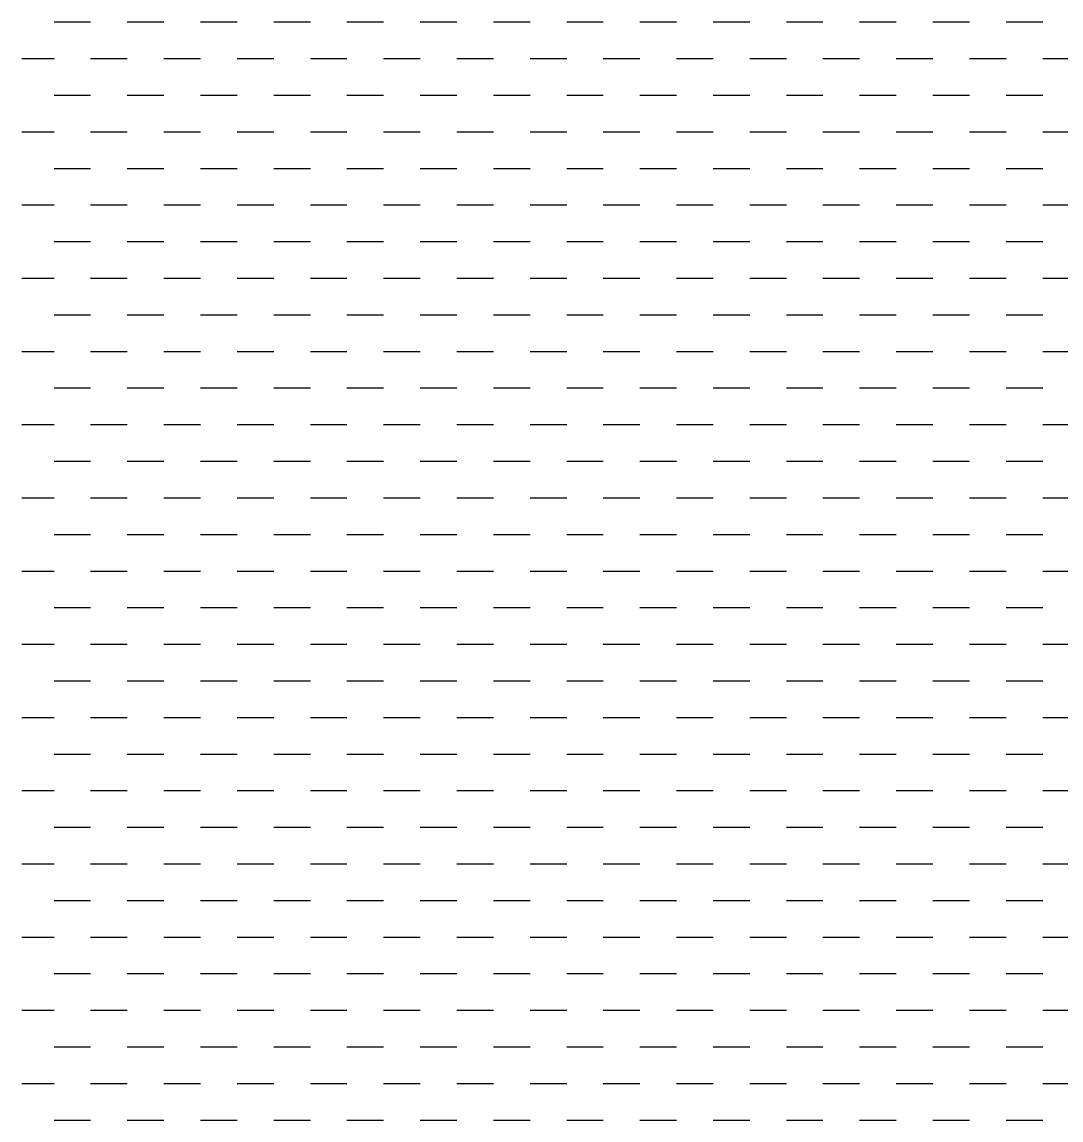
# Model space of a CAD drawing. Header units: metres. Extents: x 255949 to 266337, y 2143972 to 2155317.
# Drawn here: x 255949 to 258651, y 2152460 to 2155317 of the extents above; entities that cross this region are included whole.
import ezdxf

# ---------------------------------------------------------------- set-up
doc = ezdxf.new("R2010")
doc.units = ezdxf.units.M
doc.layers.add('ARABIAN SEA', color=140, linetype='Continuous')

# ---------------------------------------------------------------- blocks, each defined once
blk = doc.blocks.new('4')
at = {"layer": 'ARABIAN SEA', "linetype": 'Continuous'}
for p, q in [((256032, 2155317), (256127.2, 2155317)), ((256222.5, 2155317), (256317.7, 2155317)), ((256413, 2155317), (256508.2, 2155317)), ((256603.5, 2155317), (256698.7, 2155317)), ((256794, 2155317), (256889.2, 2155317)), ((256984.5, 2155317), (257079.7, 2155317)), ((257175, 2155317), (257270.2, 2155317)), ((257365.5, 2155317), (257460.7, 2155317)), ((257556, 2155317), (257651.2, 2155317)), ((257746.5, 2155317), (257841.7, 2155317)), ((257937, 2155317), (258032.2, 2155317)), ((258127.5, 2155317), (258222.7, 2155317)), ((258318, 2155317), (258413.2, 2155317)), ((258508.5, 2155317), (258603.7, 2155317)), ((255948.6, 2155221.8), (256032, 2155221.8)), ((256127.2, 2155221.8), (256222.5, 2155221.8)), ((256317.7, 2155221.8), (256413, 2155221.8)), ((256508.2, 2155221.8), (256603.5, 2155221.8)), ((256698.7, 2155221.8), (256794, 2155221.8)), ((256889.2, 2155221.8), (256984.5, 2155221.8)), ((257079.7, 2155221.8), (257175, 2155221.8)), ((257270.2, 2155221.8), (257365.5, 2155221.8)), ((257460.7, 2155221.8), (257556, 2155221.8)), ((257651.2, 2155221.8), (257746.5, 2155221.8)), ((257841.7, 2155221.8), (257937, 2155221.8)), ((258032.2, 2155221.8), (258127.5, 2155221.8)), ((258222.7, 2155221.8), (258318, 2155221.8)), ((258413.2, 2155221.8), (258508.5, 2155221.8)), ((258603.7, 2155221.8), (258699, 2155221.8)), ((256032, 2155126.5), (256127.2, 2155126.5)), ((256222.5, 2155126.5), (256317.7, 2155126.5)), ((256413, 2155126.5), (256508.2, 2155126.5)), ((256603.5, 2155126.5), (256698.7, 2155126.5)), ((256794, 2155126.5), (256889.2, 2155126.5)), ((256984.5, 2155126.5), (257079.7, 2155126.5)), ((257175, 2155126.5), (257270.2, 2155126.5)), ((257365.5, 2155126.5), (257460.7, 2155126.5)), ((257556, 2155126.5), (257651.2, 2155126.5)), ((257746.5, 2155126.5), (257841.7, 2155126.5)), ((257937, 2155126.5), (258032.2, 2155126.5)), ((258127.5, 2155126.5), (258222.7, 2155126.5)), ((258318, 2155126.5), (258413.2, 2155126.5)), ((258508.5, 2155126.5), (258603.7, 2155126.5)), ((255948.6, 2155031.2), (256032, 2155031.2)), ((256127.2, 2155031.2), (256222.5, 2155031.2)), ((256317.7, 2155031.2), (256413, 2155031.2)), ((256508.2, 2155031.2), (256603.5, 2155031.2)), ((256698.7, 2155031.2), (256794, 2155031.2)), ((256889.2, 2155031.2), (256984.5, 2155031.2)), ((257079.7, 2155031.2), (257175, 2155031.2)), ((257270.2, 2155031.2), (257365.5, 2155031.2)), ((257460.7, 2155031.2), (257556, 2155031.2)), ((257651.2, 2155031.2), (257746.5, 2155031.2)), ((257841.7, 2155031.2), (257937, 2155031.2)), ((258032.2, 2155031.2), (258127.5, 2155031.2)), ((258222.7, 2155031.2), (258318, 2155031.2)), ((258413.2, 2155031.2), (258508.5, 2155031.2)), ((258603.7, 2155031.2), (258699, 2155031.2)), ((256032, 2154936), (256127.2, 2154936)), ((256222.5, 2154936), (256317.7, 2154936)), ((256413, 2154936), (256508.2, 2154936)), ((256603.5, 2154936), (256698.7, 2154936)), ((256794, 2154936), (256889.2, 2154936)), ((256984.5, 2154936), (257079.7, 2154936)), ((257175, 2154936), (257270.2, 2154936)), ((257365.5, 2154936), (257460.7, 2154936)), ((257556, 2154936), (257651.2, 2154936)), ((257746.5, 2154936), (257841.7, 2154936)), ((257937, 2154936), (258032.2, 2154936)), ((258127.5, 2154936), (258222.7, 2154936)), ((258318, 2154936), (258413.2, 2154936)), ((258508.5, 2154936), (258603.7, 2154936)), ((255948.6, 2154840.8), (256032, 2154840.8)), ((256127.2, 2154840.8), (256222.5, 2154840.8)), ((256317.7, 2154840.8), (256413, 2154840.8)), ((256508.2, 2154840.8), (256603.5, 2154840.8)), ((256698.7, 2154840.8), (256794, 2154840.8)), ((256889.2, 2154840.8), (256984.5, 2154840.8)), ((257079.7, 2154840.8), (257175, 2154840.8)), ((257270.2, 2154840.8), (257365.5, 2154840.8)), ((257460.7, 2154840.8), (257556, 2154840.8)), ((257651.2, 2154840.8), (257746.5, 2154840.8)), ((257841.7, 2154840.8), (257937, 2154840.8)), ((258032.2, 2154840.8), (258127.5, 2154840.8)), ((258222.7, 2154840.8), (258318, 2154840.8)), ((258413.2, 2154840.8), (258508.5, 2154840.8)), ((258603.7, 2154840.8), (258699, 2154840.8)), ((256032, 2154745.5), (256127.2, 2154745.5)), ((256222.5, 2154745.5), (256317.7, 2154745.5)), ((256413, 2154745.5), (256508.2, 2154745.5)), ((256603.5, 2154745.5), (256698.7, 2154745.5)), ((256794, 2154745.5), (256889.2, 2154745.5)), ((256984.5, 2154745.5), (257079.7, 2154745.5)), ((257175, 2154745.5), (257270.2, 2154745.5)), ((257365.5, 2154745.5), (257460.7, 2154745.5)), ((257556, 2154745.5), (257651.2, 2154745.5)), ((257746.5, 2154745.5), (257841.7, 2154745.5)), ((257937, 2154745.5), (258032.2, 2154745.5)), ((258127.5, 2154745.5), (258222.7, 2154745.5)), ((258318, 2154745.5), (258413.2, 2154745.5)), ((258508.5, 2154745.5), (258603.7, 2154745.5)), ((255948.6, 2154650.2), (256032, 2154650.2)), ((256127.2, 2154650.2), (256222.5, 2154650.2)), ((256317.7, 2154650.2), (256413, 2154650.2)), ((256508.2, 2154650.2), (256603.5, 2154650.2)), ((256698.7, 2154650.2), (256794, 2154650.2)), ((256889.2, 2154650.2), (256984.5, 2154650.2)), ((257079.7, 2154650.2), (257175, 2154650.2)), ((257270.2, 2154650.2), (257365.5, 2154650.2)), ((257460.7, 2154650.2), (257556, 2154650.2)), ((257651.2, 2154650.2), (257746.5, 2154650.2)), ((257841.7, 2154650.2), (257937, 2154650.2)), ((258032.2, 2154650.2), (258127.5, 2154650.2)), ((258222.7, 2154650.2), (258318, 2154650.2)), ((258413.2, 2154650.2), (258508.5, 2154650.2)), ((258603.7, 2154650.2), (258699, 2154650.2)), ((256032, 2154555), (256127.2, 2154555)), ((256222.5, 2154555), (256317.7, 2154555)), ((256413, 2154555), (256508.2, 2154555)), ((256603.5, 2154555), (256698.7, 2154555)), ((256794, 2154555), (256889.2, 2154555)), ((256984.5, 2154555), (257079.7, 2154555)), ((257175, 2154555), (257270.2, 2154555)), ((257365.5, 2154555), (257460.7, 2154555)), ((257556, 2154555), (257651.2, 2154555)), ((257746.5, 2154555), (257841.7, 2154555)), ((257937, 2154555), (258032.2, 2154555)), ((258127.5, 2154555), (258222.7, 2154555)), ((258318, 2154555), (258413.2, 2154555)), ((258508.5, 2154555), (258603.7, 2154555)), ((255948.6, 2154459.8), (256032, 2154459.8)), ((256127.2, 2154459.8), (256222.5, 2154459.8)), ((256317.7, 2154459.8), (256413, 2154459.8)), ((256508.2, 2154459.8), (256603.5, 2154459.8)), ((256698.7, 2154459.8), (256794, 2154459.8)), ((256889.2, 2154459.8), (256984.5, 2154459.8)), ((257079.7, 2154459.8), (257175, 2154459.8)), ((257270.2, 2154459.8), (257365.5, 2154459.8)), ((257460.7, 2154459.8), (257556, 2154459.8)), ((257651.2, 2154459.8), (257746.5, 2154459.8)), ((257841.7, 2154459.8), (257937, 2154459.8)), ((258032.2, 2154459.8), (258127.5, 2154459.8)), ((258222.7, 2154459.8), (258318, 2154459.8)), ((258413.2, 2154459.8), (258508.5, 2154459.8)), ((258603.7, 2154459.8), (258699, 2154459.8)), ((256032, 2154364.5), (256127.2, 2154364.5)), ((256222.5, 2154364.5), (256317.7, 2154364.5)), ((256413, 2154364.5), (256508.2, 2154364.5)), ((256603.5, 2154364.5), (256698.7, 2154364.5)), ((256794, 2154364.5), (256889.2, 2154364.5)), ((256984.5, 2154364.5), (257079.7, 2154364.5)), ((257175, 2154364.5), (257270.2, 2154364.5)), ((257365.5, 2154364.5), (257460.7, 2154364.5)), ((257556, 2154364.5), (257651.2, 2154364.5)), ((257746.5, 2154364.5), (257841.7, 2154364.5)), ((257937, 2154364.5), (258032.2, 2154364.5)), ((258127.5, 2154364.5), (258222.7, 2154364.5)), ((258318, 2154364.5), (258413.2, 2154364.5)), ((258508.5, 2154364.5), (258603.7, 2154364.5)), ((255948.6, 2154269.2), (256032, 2154269.2)), ((256127.2, 2154269.2), (256222.5, 2154269.2)), ((256317.7, 2154269.2), (256413, 2154269.2)), ((256508.2, 2154269.2), (256603.5, 2154269.2)), ((256698.7, 2154269.2), (256794, 2154269.2)), ((256889.2, 2154269.2), (256984.5, 2154269.2)), ((257079.7, 2154269.2), (257175, 2154269.2)), ((257270.2, 2154269.2), (257365.5, 2154269.2)), ((257460.7, 2154269.2), (257556, 2154269.2)), ((257651.2, 2154269.2), (257746.5, 2154269.2)), ((257841.7, 2154269.2), (257937, 2154269.2)), ((258032.2, 2154269.2), (258127.5, 2154269.2)), ((258222.7, 2154269.2), (258318, 2154269.2)), ((258413.2, 2154269.2), (258508.5, 2154269.2)), ((258603.7, 2154269.2), (258699, 2154269.2)), ((256032, 2154174), (256127.2, 2154174)), ((256222.5, 2154174), (256317.7, 2154174)), ((256413, 2154174), (256508.2, 2154174)), ((256603.5, 2154174), (256698.7, 2154174)), ((256794, 2154174), (256889.2, 2154174)), ((256984.5, 2154174), (257079.7, 2154174)), ((257175, 2154174), (257270.2, 2154174)), ((257365.5, 2154174), (257460.7, 2154174)), ((257556, 2154174), (257651.2, 2154174)), ((257746.5, 2154174), (257841.7, 2154174)), ((257937, 2154174), (258032.2, 2154174)), ((258127.5, 2154174), (258222.7, 2154174)), ((258318, 2154174), (258413.2, 2154174)), ((258508.5, 2154174), (258603.7, 2154174)), ((255948.6, 2154078.8), (256032, 2154078.8)), ((256127.2, 2154078.8), (256222.5, 2154078.8)), ((256317.7, 2154078.8), (256413, 2154078.8)), ((256508.2, 2154078.8), (256603.5, 2154078.8)), ((256698.7, 2154078.8), (256794, 2154078.8)), ((256889.2, 2154078.8), (256984.5, 2154078.8)), ((257079.7, 2154078.8), (257175, 2154078.8)), ((257270.2, 2154078.8), (257365.5, 2154078.8)), ((257460.7, 2154078.8), (257556, 2154078.8)), ((257651.2, 2154078.8), (257746.5, 2154078.8)), ((257841.7, 2154078.8), (257937, 2154078.8)), ((258032.2, 2154078.8), (258127.5, 2154078.8)), ((258222.7, 2154078.8), (258318, 2154078.8)), ((258413.2, 2154078.8), (258508.5, 2154078.8)), ((258603.7, 2154078.8), (258699, 2154078.8)), ((256032, 2153983.5), (256127.2, 2153983.5)), ((256222.5, 2153983.5), (256317.7, 2153983.5)), ((256413, 2153983.5), (256508.2, 2153983.5)), ((256603.5, 2153983.5), (256698.7, 2153983.5)), ((256794, 2153983.5), (256889.2, 2153983.5)), ((256984.5, 2153983.5), (257079.7, 2153983.5)), ((257175, 2153983.5), (257270.2, 2153983.5)), ((257365.5, 2153983.5), (257460.7, 2153983.5)), ((257556, 2153983.5), (257651.2, 2153983.5)), ((257746.5, 2153983.5), (257841.7, 2153983.5)), ((257937, 2153983.5), (258032.2, 2153983.5)), ((258127.5, 2153983.5), (258222.7, 2153983.5)), ((258318, 2153983.5), (258413.2, 2153983.5)), ((258508.5, 2153983.5), (258603.7, 2153983.5)), ((255948.6, 2153888.2), (256032, 2153888.2)), ((256127.2, 2153888.2), (256222.5, 2153888.2)), ((256317.7, 2153888.2), (256413, 2153888.2)), ((256508.2, 2153888.2), (256603.5, 2153888.2)), ((256698.7, 2153888.2), (256794, 2153888.2)), ((256889.2, 2153888.2), (256984.5, 2153888.2)), ((257079.7, 2153888.2), (257175, 2153888.2)), ((257270.2, 2153888.2), (257365.5, 2153888.2)), ((257460.7, 2153888.2), (257556, 2153888.2)), ((257651.2, 2153888.2), (257746.5, 2153888.2)), ((257841.7, 2153888.2), (257937, 2153888.2)), ((258032.2, 2153888.2), (258127.5, 2153888.2)), ((258222.7, 2153888.2), (258318, 2153888.2)), ((258413.2, 2153888.2), (258508.5, 2153888.2)), ((258603.7, 2153888.2), (258699, 2153888.2)), ((256032, 2153793), (256127.2, 2153793)), ((256222.5, 2153793), (256317.7, 2153793)), ((256413, 2153793), (256508.2, 2153793)), ((256603.5, 2153793), (256698.7, 2153793)), ((256794, 2153793), (256889.2, 2153793)), ((256984.5, 2153793), (257079.7, 2153793)), ((257175, 2153793), (257270.2, 2153793)), ((257365.5, 2153793), (257460.7, 2153793)), ((257556, 2153793), (257651.2, 2153793)), ((257746.5, 2153793), (257841.7, 2153793)), ((257937, 2153793), (258032.2, 2153793)), ((258127.5, 2153793), (258222.7, 2153793)), ((258318, 2153793), (258413.2, 2153793)), ((258508.5, 2153793), (258603.7, 2153793)), ((255948.6, 2153697.8), (256032, 2153697.8)), ((256127.2, 2153697.8), (256222.5, 2153697.8)), ((256317.7, 2153697.8), (256413, 2153697.8)), ((256508.2, 2153697.8), (256603.5, 2153697.8)), ((256698.7, 2153697.8), (256794, 2153697.8)), ((256889.2, 2153697.8), (256984.5, 2153697.8)), ((257079.7, 2153697.8), (257175, 2153697.8)), ((257270.2, 2153697.8), (257365.5, 2153697.8)), ((257460.7, 2153697.8), (257556, 2153697.8)), ((257651.2, 2153697.8), (257746.5, 2153697.8)), ((257841.7, 2153697.8), (257937, 2153697.8)), ((258032.2, 2153697.8), (258127.5, 2153697.8)), ((258222.7, 2153697.8), (258318, 2153697.8)), ((258413.2, 2153697.8), (258508.5, 2153697.8)), ((258603.7, 2153697.8), (258699, 2153697.8)), ((256032, 2153602.5), (256127.2, 2153602.5)), ((256222.5, 2153602.5), (256317.7, 2153602.5)), ((256413, 2153602.5), (256508.2, 2153602.5)), ((256603.5, 2153602.5), (256698.7, 2153602.5)), ((256794, 2153602.5), (256889.2, 2153602.5)), ((256984.5, 2153602.5), (257079.7, 2153602.5)), ((257175, 2153602.5), (257270.2, 2153602.5)), ((257365.5, 2153602.5), (257460.7, 2153602.5)), ((257556, 2153602.5), (257651.2, 2153602.5)), ((257746.5, 2153602.5), (257841.7, 2153602.5)), ((257937, 2153602.5), (258032.2, 2153602.5)), ((258127.5, 2153602.5), (258222.7, 2153602.5)), ((258318, 2153602.5), (258413.2, 2153602.5)), ((258508.5, 2153602.5), (258603.7, 2153602.5)), ((255948.6, 2153507.2), (256032, 2153507.2)), ((256127.2, 2153507.2), (256222.5, 2153507.2)), ((256317.7, 2153507.2), (256413, 2153507.2)), ((256508.2, 2153507.2), (256603.5, 2153507.2)), ((256698.7, 2153507.2), (256794, 2153507.2)), ((256889.2, 2153507.2), (256984.5, 2153507.2)), ((257079.7, 2153507.2), (257175, 2153507.2)), ((257270.2, 2153507.2), (257365.5, 2153507.2)), ((257460.7, 2153507.2), (257556, 2153507.2)), ((257651.2, 2153507.2), (257746.5, 2153507.2)), ((257841.7, 2153507.2), (257937, 2153507.2)), ((258032.2, 2153507.2), (258127.5, 2153507.2)), ((258222.7, 2153507.2), (258318, 2153507.2)), ((258413.2, 2153507.2), (258508.5, 2153507.2)), ((258603.7, 2153507.2), (258699, 2153507.2)), ((256032, 2153412), (256127.2, 2153412)), ((256222.5, 2153412), (256317.7, 2153412)), ((256413, 2153412), (256508.2, 2153412)), ((256603.5, 2153412), (256698.7, 2153412)), ((256794, 2153412), (256889.2, 2153412)), ((256984.5, 2153412), (257079.7, 2153412)), ((257175, 2153412), (257270.2, 2153412)), ((257365.5, 2153412), (257460.7, 2153412)), ((257556, 2153412), (257651.2, 2153412)), ((257746.5, 2153412), (257841.7, 2153412)), ((257937, 2153412), (258032.2, 2153412)), ((258127.5, 2153412), (258222.7, 2153412)), ((258318, 2153412), (258413.2, 2153412)), ((258508.5, 2153412), (258603.7, 2153412)), ((255948.6, 2153316.8), (256032, 2153316.8)), ((256127.2, 2153316.8), (256222.5, 2153316.8)), ((256317.7, 2153316.8), (256413, 2153316.8)), ((256508.2, 2153316.8), (256603.5, 2153316.8)), ((256698.7, 2153316.8), (256794, 2153316.8)), ((256889.2, 2153316.8), (256984.5, 2153316.8)), ((257079.7, 2153316.8), (257175, 2153316.8)), ((257270.2, 2153316.8), (257365.5, 2153316.8)), ((257460.7, 2153316.8), (257556, 2153316.8)), ((257651.2, 2153316.8), (257746.5, 2153316.8)), ((257841.7, 2153316.8), (257937, 2153316.8)), ((258032.2, 2153316.8), (258127.5, 2153316.8)), ((258222.7, 2153316.8), (258318, 2153316.8)), ((258413.2, 2153316.8), (258508.5, 2153316.8)), ((258603.7, 2153316.8), (258699, 2153316.8)), ((256032, 2153221.5), (256127.2, 2153221.5)), ((256222.5, 2153221.5), (256317.7, 2153221.5)), ((256413, 2153221.5), (256508.2, 2153221.5)), ((256603.5, 2153221.5), (256698.7, 2153221.5)), ((256794, 2153221.5), (256889.2, 2153221.5)), ((256984.5, 2153221.5), (257079.7, 2153221.5)), ((257175, 2153221.5), (257270.2, 2153221.5)), ((257365.5, 2153221.5), (257460.7, 2153221.5)), ((257556, 2153221.5), (257651.2, 2153221.5)), ((257746.5, 2153221.5), (257841.7, 2153221.5)), ((257937, 2153221.5), (258032.2, 2153221.5)), ((258127.5, 2153221.5), (258222.7, 2153221.5)), ((258318, 2153221.5), (258413.2, 2153221.5)), ((258508.5, 2153221.5), (258603.7, 2153221.5)), ((255948.6, 2153126.2), (256032, 2153126.2)), ((256127.2, 2153126.2), (256222.5, 2153126.2)), ((256317.7, 2153126.2), (256413, 2153126.2)), ((256508.2, 2153126.2), (256603.5, 2153126.2)), ((256698.7, 2153126.2), (256794, 2153126.2)), ((256889.2, 2153126.2), (256984.5, 2153126.2)), ((257079.7, 2153126.2), (257175, 2153126.2)), ((257270.2, 2153126.2), (257365.5, 2153126.2)), ((257460.7, 2153126.2), (257556, 2153126.2)), ((257651.2, 2153126.2), (257746.5, 2153126.2)), ((257841.7, 2153126.2), (257937, 2153126.2)), ((258032.2, 2153126.2), (258127.5, 2153126.2)), ((258222.7, 2153126.2), (258318, 2153126.2)), ((258413.2, 2153126.2), (258508.5, 2153126.2)), ((258603.7, 2153126.2), (258699, 2153126.2)), ((256032, 2153031), (256127.2, 2153031)), ((256222.5, 2153031), (256317.7, 2153031)), ((256413, 2153031), (256508.2, 2153031)), ((256603.5, 2153031), (256698.7, 2153031)), ((256794, 2153031), (256889.2, 2153031)), ((256984.5, 2153031), (257079.7, 2153031)), ((257175, 2153031), (257270.2, 2153031)), ((257365.5, 2153031), (257460.7, 2153031)), ((257556, 2153031), (257651.2, 2153031)), ((257746.5, 2153031), (257841.7, 2153031)), ((257937, 2153031), (258032.2, 2153031)), ((258127.5, 2153031), (258222.7, 2153031)), ((258318, 2153031), (258413.2, 2153031)), ((258508.5, 2153031), (258603.7, 2153031)), ((255948.6, 2152935.8), (256032, 2152935.8)), ((256127.2, 2152935.8), (256222.5, 2152935.8)), ((256317.7, 2152935.8), (256413, 2152935.8)), ((256508.2, 2152935.8), (256603.5, 2152935.8)), ((256698.7, 2152935.8), (256794, 2152935.8)), ((256889.2, 2152935.8), (256984.5, 2152935.8)), ((257079.7, 2152935.8), (257175, 2152935.8)), ((257270.2, 2152935.8), (257365.5, 2152935.8)), ((257460.7, 2152935.8), (257556, 2152935.8)), ((257651.2, 2152935.8), (257746.5, 2152935.8)), ((257841.7, 2152935.8), (257937, 2152935.8)), ((258032.2, 2152935.8), (258127.5, 2152935.8)), ((258222.7, 2152935.8), (258318, 2152935.8)), ((258413.2, 2152935.8), (258508.5, 2152935.8)), ((258603.7, 2152935.8), (258699, 2152935.8)), ((256032, 2152840.5), (256127.2, 2152840.5)), ((256222.5, 2152840.5), (256317.7, 2152840.5)), ((256413, 2152840.5), (256508.2, 2152840.5)), ((256603.5, 2152840.5), (256698.7, 2152840.5)), ((256794, 2152840.5), (256889.2, 2152840.5)), ((256984.5, 2152840.5), (257079.7, 2152840.5)), ((257175, 2152840.5), (257270.2, 2152840.5)), ((257365.5, 2152840.5), (257460.7, 2152840.5)), ((257556, 2152840.5), (257651.2, 2152840.5)), ((257746.5, 2152840.5), (257841.7, 2152840.5)), ((257937, 2152840.5), (258032.2, 2152840.5)), ((258127.5, 2152840.5), (258222.7, 2152840.5)), ((258318, 2152840.5), (258413.2, 2152840.5)), ((258508.5, 2152840.5), (258603.7, 2152840.5)), ((255948.6, 2152745.2), (256032, 2152745.2)), ((256127.2, 2152745.2), (256222.5, 2152745.2)), ((256317.7, 2152745.2), (256413, 2152745.2)), ((256508.2, 2152745.2), (256603.5, 2152745.2)), ((256698.7, 2152745.2), (256794, 2152745.2)), ((256889.2, 2152745.2), (256984.5, 2152745.2)), ((257079.7, 2152745.2), (257175, 2152745.2)), ((257270.2, 2152745.2), (257365.5, 2152745.2)), ((257460.7, 2152745.2), (257556, 2152745.2)), ((257651.2, 2152745.2), (257746.5, 2152745.2)), ((257841.7, 2152745.2), (257937, 2152745.2)), ((258032.2, 2152745.2), (258127.5, 2152745.2)), ((258222.7, 2152745.2), (258318, 2152745.2)), ((258413.2, 2152745.2), (258508.5, 2152745.2)), ((258603.7, 2152745.2), (258699, 2152745.2)), ((256032, 2152650), (256127.2, 2152650)), ((256222.5, 2152650), (256317.7, 2152650)), ((256413, 2152650), (256508.2, 2152650)), ((256603.5, 2152650), (256698.7, 2152650)), ((256794, 2152650), (256889.2, 2152650)), ((256984.5, 2152650), (257079.7, 2152650)), ((257175, 2152650), (257270.2, 2152650)), ((257365.5, 2152650), (257460.7, 2152650)), ((257556, 2152650), (257651.2, 2152650)), ((257746.5, 2152650), (257841.7, 2152650)), ((257937, 2152650), (258032.2, 2152650)), ((258127.5, 2152650), (258222.7, 2152650)), ((258318, 2152650), (258413.2, 2152650)), ((258508.5, 2152650), (258603.7, 2152650)), ((255948.6, 2152554.8), (256032, 2152554.8)), ((256127.2, 2152554.8), (256222.5, 2152554.8)), ((256317.7, 2152554.8), (256413, 2152554.8)), ((256508.2, 2152554.8), (256603.5, 2152554.8)), ((256698.7, 2152554.8), (256794, 2152554.8)), ((256889.2, 2152554.8), (256984.5, 2152554.8)), ((257079.7, 2152554.8), (257175, 2152554.8)), ((257270.2, 2152554.8), (257365.5, 2152554.8)), ((257460.7, 2152554.8), (257556, 2152554.8)), ((257651.2, 2152554.8), (257746.5, 2152554.8)), ((257841.7, 2152554.8), (257937, 2152554.8)), ((258032.2, 2152554.8), (258127.5, 2152554.8)), ((258222.7, 2152554.8), (258318, 2152554.8)), ((258413.2, 2152554.8), (258508.5, 2152554.8)), ((258603.7, 2152554.8), (258699, 2152554.8)), ((256032, 2152459.5), (256127.2, 2152459.5)), ((256222.5, 2152459.5), (256317.7, 2152459.5)), ((256413, 2152459.5), (256508.2, 2152459.5)), ((256603.5, 2152459.5), (256698.7, 2152459.5)), ((256794, 2152459.5), (256889.2, 2152459.5)), ((256984.5, 2152459.5), (257079.7, 2152459.5)), ((257175, 2152459.5), (257270.2, 2152459.5)), ((257365.5, 2152459.5), (257460.7, 2152459.5)), ((257556, 2152459.5), (257651.2, 2152459.5)), ((257746.5, 2152459.5), (257841.7, 2152459.5)), ((257937, 2152459.5), (258032.2, 2152459.5)), ((258127.5, 2152459.5), (258222.7, 2152459.5)), ((258318, 2152459.5), (258413.2, 2152459.5)), ((258508.5, 2152459.5), (258603.7, 2152459.5))]:
    blk.add_line(p, q, dxfattribs=at)

msp = doc.modelspace()

# ---------------------------------------------------------------- block references
msp.add_blockref('4', (0, 0))

doc.saveas('drawing.dxf')
